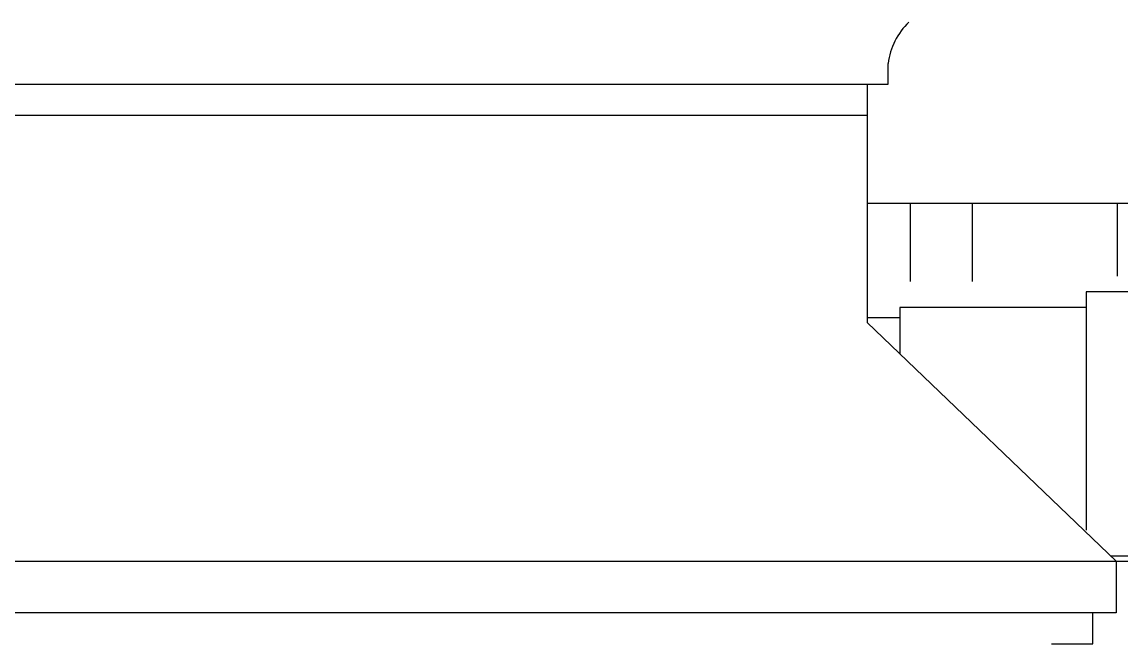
# Model space of a CAD drawing. Header units: inches. Extents: x 1397 to 20304, y -27267 to -746.
# Drawn here: x 14044.08 to 14070.6, y -23878.76 to -23863.76 of the extents above; entities that cross this region are included whole.
import ezdxf

# ---------------------------------------------------------------- set-up
doc = ezdxf.new("R2010")
doc.units = ezdxf.units.IN
doc.header["$LTSCALE"] = 17
doc.header["$MEASUREMENT"] = 0
doc.layers.add('25 BOT BAR', color=12, linetype='Continuous', lineweight=25)

msp = doc.modelspace()

# ---------------------------------------------------------------- hatches: boundary and pattern name
at = {"layer": '25 BOT BAR'}
h = msp.add_hatch(dxfattribs=at)
h.set_pattern_fill('AR-RSHKE', color=8, scale=0.5, angle=180)
h.set_pattern_definition([(180, (0, -2672.648), (-12.75, -6), [3, -2.5, 3.5, -1.5, 4.5, -2]), (180, (-3, -2672.898), (-12.75, -6), [2.5, -9.5, 2, -3]), (180, (-9, -2672.273), (-12.75, -6), [1.5, -15.5]), (270, (0, -2672.6483), (4.25, -6), [5.75, -18.25]), (270, (-3, -2672.6483), (4.25, -6), [5.625, -18.375]), (270, (-5.5, -2672.6483), (4.25, -6), [5.25, -18.75]), (270, (-9, -2672.2733), (4.25, -6), [5.75, -18.25]), (270, (-10.5, -2672.2733), (4.25, -6), [5.75, -18.25]), (270, (-15, -2672.6483), (4.25, -6), [5.5, -18.5])])
h.paths.add_polyline_path([(14064.475, -23868.134), (14064.475, -23871.009), (14070.475, -23876.759), (14086.971, -23876.759), (14086.971, -23868.134)])

# ---------------------------------------------------------------- linework, layer by layer
for p, q in [((14064.975, -23865.259), (14064.975, -23864.759)), ((13916.475, -23865.259), (14064.475, -23865.259)), ((14064.475, -23865.259), (14064.475, -23871.009)), ((14064.475, -23865.259), (14064.975, -23865.259)), ((13916.475, -23866.009), (14064.475, -23866.009)), ((14070.475, -23876.759), (14064.475, -23871.009)), ((13841.234, -23876.759), (14086.971, -23876.759)), ((13841.234, -23876.759), (14086.971, -23876.759)), ((14070.475, -23876.759), (14070.475, -23878.01)), ((14070.475, -23878.01), (13910.475, -23878.009)), ((14069.917, -23878.759), (14069.917, -23878.01)), ((14068.917, -23878.759), (14069.917, -23878.759))]:
    msp.add_line(p, q, dxfattribs=at)
msp.add_lwpolyline([(14064.475, -23868.134), (14064.475, -23871.009), (14070.475, -23876.759), (14086.971, -23876.759), (14086.971, -23868.134), (14064.475, -23868.134)], dxfattribs=at)
msp.add_arc((14066.674, -23864.984), 1.713, 134.3927, 172.4772, dxfattribs=at)

doc.saveas('drawing.dxf')
